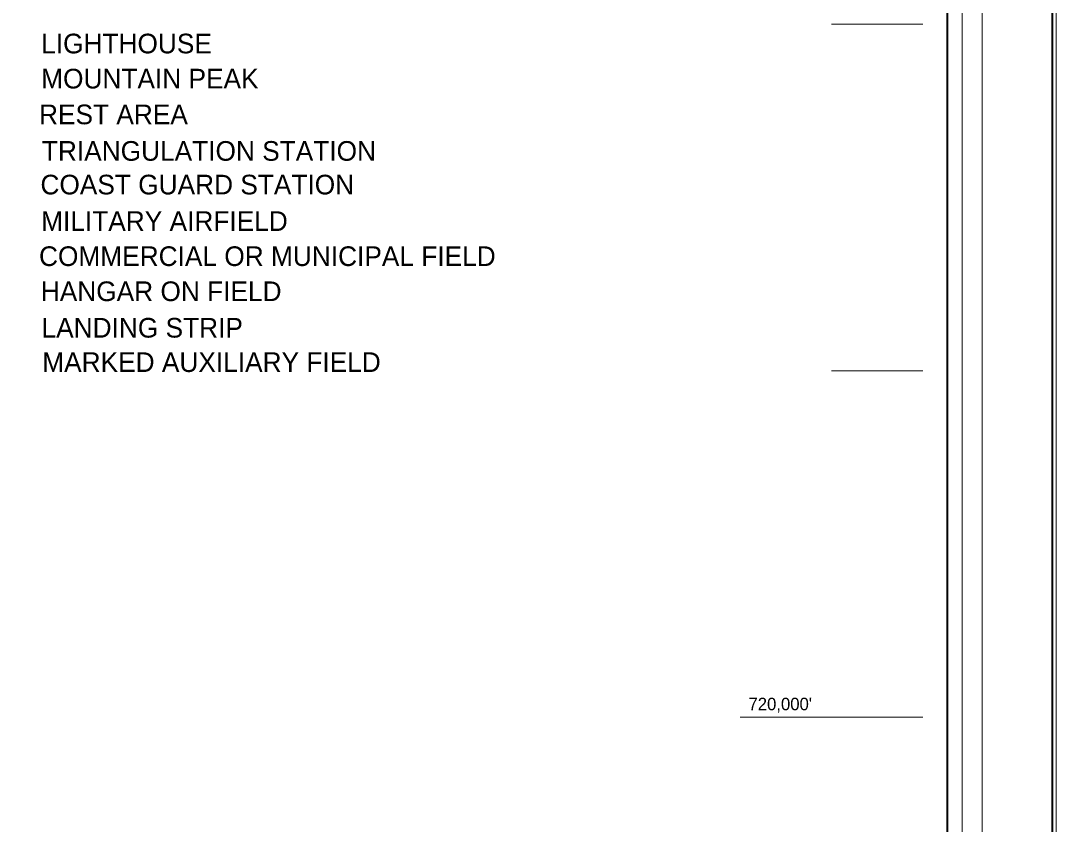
# Model space of a CAD drawing. Extents: x 813394 to 910024, y 204153 to 260550.
# Drawn here: x 900906 to 910024, y 218513 to 225584 of the extents above; entities that cross this region are included whole.
import ezdxf
from ezdxf.enums import TextEntityAlignment as Align

# ---------------------------------------------------------------- set-up
doc = ezdxf.new("R2010")
doc.units = 0
doc.header["$LTSCALE"] = 69
for name, color, linetype, lineweight in [('1', 7, 'Continuous', 25), ('20', 7, 'Continuous', 40), ('61', 7, 'Continuous', 13)]:
    doc.layers.add(name, color=color, linetype=linetype, lineweight=lineweight)

msp = doc.modelspace()

# ---------------------------------------------------------------- linework, layer by layer
at = {"layer": '1', "lineweight": 13}
msp.add_lwpolyline([(910024.19, 204153.04), (813393.55, 204153.04), (813393.55, 260550.09), (910024.19, 260550.09)], close=True, dxfattribs=at)
at = {"layer": '20'}
for points in [[(813428.55, 260515.08), (909989.19, 260515.08), (909989.19, 204188.04), (813428.55, 204188.04)], [(816616.4, 259406.12), (909063.69, 259406.12), (909063.69, 205279.76), (816616.4, 205279.76)]]:
    msp.add_lwpolyline(points, close=True, dxfattribs=at)
at = {"layer": '20', "lineweight": 13}
msp.add_lwpolyline([(816307.21, 259731.59), (816307.21, 204970.48), (816485.77, 205149.15), (816485.77, 259536.76), (909194.29, 259536.76), (909194.29, 205149.15), (816485.77, 205149.15), (816307.21, 204970.48), (909372.87, 204970.48), (909372.87, 259731.59)], close=True, dxfattribs=at)
at = {"layer": '61'}
msp.add_line((907241.46, 219456), (908850.46, 219456), dxfattribs=at)
for points in [[(908045.96, 225552), (908047.96, 225552), (908049.96, 225552), (908051.96, 225552), (908053.96, 225552), (908055.96, 225552), (908057.96, 225552), (908059.96, 225552), (908061.96, 225552), (908063.96, 225552), (908065.96, 225552), (908067.96, 225552), (908069.96, 225552), (908071.96, 225552), (908073.96, 225552), (908075.96, 225552), (908077.96, 225552), (908079.96, 225552), (908081.96, 225552), (908083.96, 225552), (908085.96, 225552), (908087.96, 225552), (908089.96, 225552), (908091.96, 225552), (908093.96, 225552), (908095.96, 225552), (908097.96, 225552), (908099.96, 225552), (908101.96, 225552), (908103.96, 225552), (908105.96, 225552), (908107.96, 225552), (908109.96, 225552), (908111.96, 225552), (908113.96, 225552), (908115.96, 225552), (908117.96, 225552), (908119.96, 225552), (908121.96, 225552), (908123.96, 225552), (908125.96, 225552), (908127.96, 225552), (908129.96, 225552), (908131.96, 225552), (908133.96, 225552), (908135.96, 225552), (908137.96, 225552), (908139.96, 225552), (908141.96, 225552), (908143.96, 225552), (908145.96, 225552), (908147.96, 225552), (908149.96, 225552), (908151.96, 225552), (908153.96, 225552), (908155.96, 225552), (908157.96, 225552), (908159.96, 225552), (908161.96, 225552), (908163.96, 225552), (908165.96, 225552), (908167.96, 225552), (908169.96, 225552), (908171.96, 225552), (908173.96, 225552), (908175.96, 225552), (908177.96, 225552), (908179.96, 225552), (908181.96, 225552), (908183.96, 225552), (908185.96, 225552), (908187.96, 225552), (908189.96, 225552), (908191.96, 225552), (908193.96, 225552), (908195.96, 225552), (908197.96, 225552), (908199.96, 225552), (908201.96, 225552), (908203.96, 225552), (908205.96, 225552), (908207.96, 225552), (908209.96, 225552), (908211.96, 225552), (908213.96, 225552), (908215.96, 225552), (908217.96, 225552), (908219.96, 225552), (908221.96, 225552), (908223.96, 225552), (908225.96, 225552), (908227.96, 225552), (908229.96, 225552), (908231.96, 225552), (908233.96, 225552), (908235.96, 225552), (908237.96, 225552), (908239.96, 225552), (908241.96, 225552), (908243.96, 225552)], [(908243.96, 225552), (908245.96, 225552), (908247.96, 225552), (908249.96, 225552), (908251.96, 225552), (908253.96, 225552), (908255.96, 225552), (908257.96, 225552), (908259.96, 225552), (908261.96, 225552), (908263.96, 225552), (908265.96, 225552), (908267.96, 225552), (908269.96, 225552), (908271.96, 225552), (908273.96, 225552), (908275.96, 225552), (908277.96, 225552), (908279.96, 225552), (908281.96, 225552), (908283.96, 225552), (908285.96, 225552), (908287.96, 225552), (908289.96, 225552), (908291.96, 225552), (908293.96, 225552), (908295.96, 225552), (908297.96, 225552), (908299.96, 225552), (908301.96, 225552), (908303.96, 225552), (908305.96, 225552), (908307.96, 225552), (908309.96, 225552), (908311.96, 225552), (908313.96, 225552), (908315.96, 225552), (908317.96, 225552), (908319.96, 225552), (908321.96, 225552), (908323.96, 225552), (908325.96, 225552), (908327.96, 225552), (908329.96, 225552), (908331.96, 225552), (908333.96, 225552), (908335.96, 225552), (908337.96, 225552), (908339.96, 225552), (908341.96, 225552), (908343.96, 225552), (908345.96, 225552), (908347.96, 225552), (908349.96, 225552), (908351.96, 225552), (908353.96, 225552), (908355.96, 225552), (908357.96, 225552), (908359.96, 225552), (908361.96, 225552), (908363.96, 225552), (908365.96, 225552), (908367.96, 225552), (908369.96, 225552), (908371.96, 225552), (908373.96, 225552), (908375.96, 225552), (908377.96, 225552), (908379.96, 225552), (908381.96, 225552), (908383.96, 225552), (908385.96, 225552), (908387.96, 225552), (908389.96, 225552), (908391.96, 225552), (908393.96, 225552), (908395.96, 225552), (908397.96, 225552), (908399.96, 225552), (908401.96, 225552), (908403.96, 225552), (908405.96, 225552), (908407.96, 225552), (908409.96, 225552), (908411.96, 225552), (908413.96, 225552), (908415.96, 225552), (908417.96, 225552), (908419.96, 225552), (908421.96, 225552), (908423.96, 225552), (908425.96, 225552), (908427.96, 225552), (908429.96, 225552), (908431.96, 225552), (908433.96, 225552), (908435.96, 225552), (908437.96, 225552), (908439.96, 225552), (908441.96, 225552)], [(908441.96, 225552), (908443.96, 225552), (908445.96, 225552), (908447.96, 225552), (908449.96, 225552), (908451.96, 225552), (908453.96, 225552), (908455.96, 225552), (908457.96, 225552), (908459.96, 225552), (908461.96, 225552), (908463.96, 225552), (908465.96, 225552), (908467.96, 225552), (908469.96, 225552), (908471.96, 225552), (908473.96, 225552), (908475.96, 225552), (908477.96, 225552), (908479.96, 225552), (908481.96, 225552), (908483.96, 225552), (908485.96, 225552), (908487.96, 225552), (908489.96, 225552), (908491.96, 225552), (908493.96, 225552), (908495.96, 225552), (908497.96, 225552), (908499.96, 225552), (908501.96, 225552), (908503.96, 225552), (908505.96, 225552), (908507.96, 225552), (908509.96, 225552), (908511.96, 225552), (908513.96, 225552), (908515.96, 225552), (908517.96, 225552), (908519.96, 225552), (908521.96, 225552), (908523.96, 225552), (908525.96, 225552), (908527.96, 225552), (908529.96, 225552), (908531.96, 225552), (908533.96, 225552), (908535.96, 225552), (908537.96, 225552), (908539.96, 225552), (908541.96, 225552), (908543.96, 225552), (908545.96, 225552), (908547.96, 225552), (908549.96, 225552), (908551.96, 225552), (908553.96, 225552), (908555.96, 225552), (908557.96, 225552), (908559.96, 225552), (908561.96, 225552), (908563.96, 225552), (908565.96, 225552), (908567.96, 225552), (908569.96, 225552), (908571.96, 225552), (908573.96, 225552), (908575.96, 225552), (908577.96, 225552), (908579.96, 225552), (908581.96, 225552), (908583.96, 225552), (908585.96, 225552), (908587.96, 225552), (908589.96, 225552), (908591.96, 225552), (908593.96, 225552), (908595.96, 225552), (908597.96, 225552), (908599.96, 225552), (908601.96, 225552), (908603.96, 225552), (908605.96, 225552), (908607.96, 225552), (908609.96, 225552), (908611.96, 225552), (908613.96, 225552), (908615.96, 225552), (908617.96, 225552), (908619.96, 225552), (908621.96, 225552), (908623.96, 225552), (908625.96, 225552), (908627.96, 225552), (908629.96, 225552), (908631.96, 225552), (908633.96, 225552), (908635.96, 225552), (908637.96, 225552), (908639.96, 225552)], [(908639.96, 225552), (908641.96, 225552), (908643.96, 225552), (908645.96, 225552), (908647.96, 225552), (908649.96, 225552), (908651.96, 225552), (908653.96, 225552), (908655.96, 225552), (908657.96, 225552), (908659.96, 225552), (908661.96, 225552), (908663.96, 225552), (908665.96, 225552), (908667.96, 225552), (908669.96, 225552), (908671.96, 225552), (908673.96, 225552), (908675.96, 225552), (908677.96, 225552), (908679.96, 225552), (908681.96, 225552), (908683.96, 225552), (908685.96, 225552), (908687.96, 225552), (908689.96, 225552), (908691.96, 225552), (908693.96, 225552), (908695.96, 225552), (908697.96, 225552), (908699.96, 225552), (908701.96, 225552), (908703.96, 225552), (908705.96, 225552), (908707.96, 225552), (908709.96, 225552), (908711.96, 225552), (908713.96, 225552), (908715.96, 225552), (908717.96, 225552), (908719.96, 225552), (908721.96, 225552), (908723.96, 225552), (908725.96, 225552), (908727.96, 225552), (908729.96, 225552), (908731.96, 225552), (908733.96, 225552), (908735.96, 225552), (908737.96, 225552), (908739.96, 225552), (908741.96, 225552), (908743.96, 225552), (908745.96, 225552), (908747.96, 225552), (908749.96, 225552), (908751.96, 225552), (908753.96, 225552), (908755.96, 225552), (908757.96, 225552), (908759.96, 225552), (908761.96, 225552), (908763.96, 225552), (908765.96, 225552), (908767.96, 225552), (908769.96, 225552), (908771.96, 225552), (908773.96, 225552), (908775.96, 225552), (908777.96, 225552), (908779.96, 225552), (908781.96, 225552), (908783.96, 225552), (908785.96, 225552), (908787.96, 225552), (908789.96, 225552), (908791.96, 225552), (908793.96, 225552), (908795.96, 225552), (908797.96, 225552), (908799.96, 225552), (908801.96, 225552), (908803.96, 225552), (908805.96, 225552), (908807.96, 225552), (908809.96, 225552), (908811.96, 225552), (908813.96, 225552), (908815.96, 225552), (908817.96, 225552), (908819.96, 225552), (908821.96, 225552), (908823.96, 225552), (908825.96, 225552), (908827.96, 225552), (908829.96, 225552), (908831.96, 225552), (908833.96, 225552), (908835.96, 225552), (908837.96, 225552)], [(908837.96, 225552), (908839.96, 225552), (908841.96, 225552), (908843.96, 225552), (908845.96, 225552), (908847.96, 225552), (908850.46, 225552)], [(908045.96, 222504), (908047.96, 222504), (908049.96, 222504), (908051.96, 222504), (908053.96, 222504), (908055.96, 222504), (908057.96, 222504), (908059.96, 222504), (908061.96, 222504), (908063.96, 222504), (908065.96, 222504), (908067.96, 222504), (908069.96, 222504), (908071.96, 222504), (908073.96, 222504), (908075.96, 222504), (908077.96, 222504), (908079.96, 222504), (908081.96, 222504), (908083.96, 222504), (908085.96, 222504), (908087.96, 222504), (908089.96, 222504), (908091.96, 222504), (908093.96, 222504), (908095.96, 222504), (908097.96, 222504), (908099.96, 222504), (908101.96, 222504), (908103.96, 222504), (908105.96, 222504), (908107.96, 222504), (908109.96, 222504), (908111.96, 222504), (908113.96, 222504), (908115.96, 222504), (908117.96, 222504), (908119.96, 222504), (908121.96, 222504), (908123.96, 222504), (908125.96, 222504), (908127.96, 222504), (908129.96, 222504), (908131.96, 222504), (908133.96, 222504), (908135.96, 222504), (908137.96, 222504), (908139.96, 222504), (908141.96, 222504), (908143.96, 222504), (908145.96, 222504), (908147.96, 222504), (908149.96, 222504), (908151.96, 222504), (908153.96, 222504), (908155.96, 222504), (908157.96, 222504), (908159.96, 222504), (908161.96, 222504), (908163.96, 222504), (908165.96, 222504), (908167.96, 222504), (908169.96, 222504), (908171.96, 222504), (908173.96, 222504), (908175.96, 222504), (908177.96, 222504), (908179.96, 222504), (908181.96, 222504), (908183.96, 222504), (908185.96, 222504), (908187.96, 222504), (908189.96, 222504), (908191.96, 222504), (908193.96, 222504), (908195.96, 222504), (908197.96, 222504), (908199.96, 222504), (908201.96, 222504), (908203.96, 222504), (908205.96, 222504), (908207.96, 222504), (908209.96, 222504), (908211.96, 222504), (908213.96, 222504), (908215.96, 222504), (908217.96, 222504), (908219.96, 222504), (908221.96, 222504), (908223.96, 222504), (908225.96, 222504), (908227.96, 222504), (908229.96, 222504), (908231.96, 222504), (908233.96, 222504), (908235.96, 222504), (908237.96, 222504), (908239.96, 222504), (908241.96, 222504), (908243.96, 222504)], [(908243.96, 222504), (908245.96, 222504), (908247.96, 222504), (908249.96, 222504), (908251.96, 222504), (908253.96, 222504), (908255.96, 222504), (908257.96, 222504), (908259.96, 222504), (908261.96, 222504), (908263.96, 222504), (908265.96, 222504), (908267.96, 222504), (908269.96, 222504), (908271.96, 222504), (908273.96, 222504), (908275.96, 222504), (908277.96, 222504), (908279.96, 222504), (908281.96, 222504), (908283.96, 222504), (908285.96, 222504), (908287.96, 222504), (908289.96, 222504), (908291.96, 222504), (908293.96, 222504), (908295.96, 222504), (908297.96, 222504), (908299.96, 222504), (908301.96, 222504), (908303.96, 222504), (908305.96, 222504), (908307.96, 222504), (908309.96, 222504), (908311.96, 222504), (908313.96, 222504), (908315.96, 222504), (908317.96, 222504), (908319.96, 222504), (908321.96, 222504), (908323.96, 222504), (908325.96, 222504), (908327.96, 222504), (908329.96, 222504), (908331.96, 222504), (908333.96, 222504), (908335.96, 222504), (908337.96, 222504), (908339.96, 222504), (908341.96, 222504), (908343.96, 222504), (908345.96, 222504), (908347.96, 222504), (908349.96, 222504), (908351.96, 222504), (908353.96, 222504), (908355.96, 222504), (908357.96, 222504), (908359.96, 222504), (908361.96, 222504), (908363.96, 222504), (908365.96, 222504), (908367.96, 222504), (908369.96, 222504), (908371.96, 222504), (908373.96, 222504), (908375.96, 222504), (908377.96, 222504), (908379.96, 222504), (908381.96, 222504), (908383.96, 222504), (908385.96, 222504), (908387.96, 222504), (908389.96, 222504), (908391.96, 222504), (908393.96, 222504), (908395.96, 222504), (908397.96, 222504), (908399.96, 222504), (908401.96, 222504), (908403.96, 222504), (908405.96, 222504), (908407.96, 222504), (908409.96, 222504), (908411.96, 222504), (908413.96, 222504), (908415.96, 222504), (908417.96, 222504), (908419.96, 222504), (908421.96, 222504), (908423.96, 222504), (908425.96, 222504), (908427.96, 222504), (908429.96, 222504), (908431.96, 222504), (908433.96, 222504), (908435.96, 222504), (908437.96, 222504), (908439.96, 222504), (908441.96, 222504)], [(908441.96, 222504), (908443.96, 222504), (908445.96, 222504), (908447.96, 222504), (908449.96, 222504), (908451.96, 222504), (908453.96, 222504), (908455.96, 222504), (908457.96, 222504), (908459.96, 222504), (908461.96, 222504), (908463.96, 222504), (908465.96, 222504), (908467.96, 222504), (908469.96, 222504), (908471.96, 222504), (908473.96, 222504), (908475.96, 222504), (908477.96, 222504), (908479.96, 222504), (908481.96, 222504), (908483.96, 222504), (908485.96, 222504), (908487.96, 222504), (908489.96, 222504), (908491.96, 222504), (908493.96, 222504), (908495.96, 222504), (908497.96, 222504), (908499.96, 222504), (908501.96, 222504), (908503.96, 222504), (908505.96, 222504), (908507.96, 222504), (908509.96, 222504), (908511.96, 222504), (908513.96, 222504), (908515.96, 222504), (908517.96, 222504), (908519.96, 222504), (908521.96, 222504), (908523.96, 222504), (908525.96, 222504), (908527.96, 222504), (908529.96, 222504), (908531.96, 222504), (908533.96, 222504), (908535.96, 222504), (908537.96, 222504), (908539.96, 222504), (908541.96, 222504), (908543.96, 222504), (908545.96, 222504), (908547.96, 222504), (908549.96, 222504), (908551.96, 222504), (908553.96, 222504), (908555.96, 222504), (908557.96, 222504), (908559.96, 222504), (908561.96, 222504), (908563.96, 222504), (908565.96, 222504), (908567.96, 222504), (908569.96, 222504), (908571.96, 222504), (908573.96, 222504), (908575.96, 222504), (908577.96, 222504), (908579.96, 222504), (908581.96, 222504), (908583.96, 222504), (908585.96, 222504), (908587.96, 222504), (908589.96, 222504), (908591.96, 222504), (908593.96, 222504), (908595.96, 222504), (908597.96, 222504), (908599.96, 222504), (908601.96, 222504), (908603.96, 222504), (908605.96, 222504), (908607.96, 222504), (908609.96, 222504), (908611.96, 222504), (908613.96, 222504), (908615.96, 222504), (908617.96, 222504), (908619.96, 222504), (908621.96, 222504), (908623.96, 222504), (908625.96, 222504), (908627.96, 222504), (908629.96, 222504), (908631.96, 222504), (908633.96, 222504), (908635.96, 222504), (908637.96, 222504), (908639.96, 222504)], [(908639.96, 222504), (908641.96, 222504), (908643.96, 222504), (908645.96, 222504), (908647.96, 222504), (908649.96, 222504), (908651.96, 222504), (908653.96, 222504), (908655.96, 222504), (908657.96, 222504), (908659.96, 222504), (908661.96, 222504), (908663.96, 222504), (908665.96, 222504), (908667.96, 222504), (908669.96, 222504), (908671.96, 222504), (908673.96, 222504), (908675.96, 222504), (908677.96, 222504), (908679.96, 222504), (908681.96, 222504), (908683.96, 222504), (908685.96, 222504), (908687.96, 222504), (908689.96, 222504), (908691.96, 222504), (908693.96, 222504), (908695.96, 222504), (908697.96, 222504), (908699.96, 222504), (908701.96, 222504), (908703.96, 222504), (908705.96, 222504), (908707.96, 222504), (908709.96, 222504), (908711.96, 222504), (908713.96, 222504), (908715.96, 222504), (908717.96, 222504), (908719.96, 222504), (908721.96, 222504), (908723.96, 222504), (908725.96, 222504), (908727.96, 222504), (908729.96, 222504), (908731.96, 222504), (908733.96, 222504), (908735.96, 222504), (908737.96, 222504), (908739.96, 222504), (908741.96, 222504), (908743.96, 222504), (908745.96, 222504), (908747.96, 222504), (908749.96, 222504), (908751.96, 222504), (908753.96, 222504), (908755.96, 222504), (908757.96, 222504), (908759.96, 222504), (908761.96, 222504), (908763.96, 222504), (908765.96, 222504), (908767.96, 222504), (908769.96, 222504), (908771.96, 222504), (908773.96, 222504), (908775.96, 222504), (908777.96, 222504), (908779.96, 222504), (908781.96, 222504), (908783.96, 222504), (908785.96, 222504), (908787.96, 222504), (908789.96, 222504), (908791.96, 222504), (908793.96, 222504), (908795.96, 222504), (908797.96, 222504), (908799.96, 222504), (908801.96, 222504), (908803.96, 222504), (908805.96, 222504), (908807.96, 222504), (908809.96, 222504), (908811.96, 222504), (908813.96, 222504), (908815.96, 222504), (908817.96, 222504), (908819.96, 222504), (908821.96, 222504), (908823.96, 222504), (908825.96, 222504), (908827.96, 222504), (908829.96, 222504), (908831.96, 222504), (908833.96, 222504), (908835.96, 222504), (908837.96, 222504)], [(908837.96, 222504), (908839.96, 222504), (908841.96, 222504), (908843.96, 222504), (908845.96, 222504), (908847.96, 222504), (908850.46, 222504)]]:
    msp.add_lwpolyline(points, dxfattribs=at)

# ---------------------------------------------------------------- texts
at = {"layer": '20'}
for s, p in [('LIGHTHOUSE', (901086.07, 225296.39)), ('MOUNTAIN PEAK', (901086.07, 224987.68)), ('REST AREA', (901067.18, 224672.67)), ('TRIANGULATION STATION', (901092.37, 224351.37)), ('COAST GUARD STATION', (901079.77, 224055.26)), ('MILITARY AIRFIELD', (901086.07, 223733.95)), ('COMMERCIAL OR MUNICIPAL FIELD', (901067.18, 223425.25)), ('HANGAR ON FIELD', (901082.92, 223116.54)), ('LANDING STRIP', (901089.22, 222795.23)), ('MARKED AUXILIARY FIELD', (901095.52, 222492.83))]:
    msp.add_text(s, height=172.9, dxfattribs=at).set_placement(p)
at = {"layer": '61'}
msp.add_text("720,000'", height=110, dxfattribs=at).set_placement((907593.61, 219516), align=Align.CENTER)

doc.saveas('drawing.dxf')
